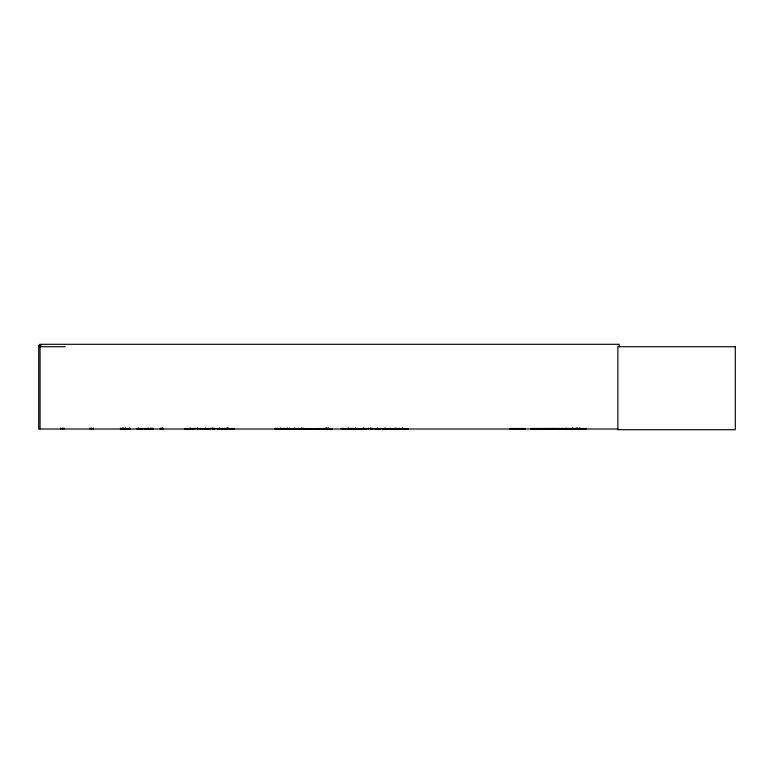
<?xml version="1.0" encoding="UTF-8"?>
<svg xmlns="http://www.w3.org/2000/svg" width="774" height="774" viewBox="0 0 774 774"><rect width="100%" height="100%" fill="white"/><g stroke="black" fill="none" stroke-linecap="round" stroke-linejoin="round"><path stroke-width="1.16" d="M221.896 428.922L221.906 428.322M319.904 428.98L319.904 428.322M120.58 428.902L120.618 428.322M566.026 428.922L566.055 428.322L566.278 428.835M577.036 429.009L577.143 428.148M545.989 428.98L546.105 428.457L546.541 428.96M547.392 428.709L547.702 428.709M547.808 428.989L547.682 428.457L547.586 428.999M578.546 428.98L578.671 428.457L579.107 428.96M579.813 428.98L580.248 428.457L530.49 428.467M580.248 428.457L579.949 428.709M274.857 429.009L332.356 428.98L332.356 428.322M297.884 428.922L297.826 428.322M298.242 428.902L298.319 428.322M399.016 428.922L398.958 428.322M399.374 428.902L399.452 428.322M184.647 429.009L192.9 428.922M343.105 428.902L343.192 428.322M350.912 428.922L350.98 428.38M366.073 428.922L366.141 428.38M161.118 428.98L161.805 428.835L161.689 427.974M120.396 428.922L130.4 428.922M289.157 428.922L289.215 428.38M208.061 428.922L194.913 428.38M214.437 428.922L214.504 428.38L214.562 429.009M380.295 428.922L368.085 428.38M41.119 345.165L38.7 345.165L38.7 429.009L618.02 429.009M38.7 346.723L65.248 346.723M509.911 428.467L525.411 428.467M562.475 428.641L539.971 428.989M302.992 428.748L327.886 428.748M509.882 428.67L525.44 428.67M530.461 428.69L580.268 428.709M142.619 428.98L137.221 428.922M153.204 428.98L144.438 429.009M210.073 428.38L234.358 428.98L234.348 428.322M350.98 428.835L342.669 428.941L342.621 428.38M352.857 429.009L352.857 428.322L352.925 428.835L366.141 428.835M382.24 429.009L382.24 428.322L382.298 428.835L408.44 428.922M509.902 428.96L525.43 428.96M530.471 428.96L585.957 428.922L585.957 428.322M228.707 428.922L228.62 428.38L228.456 429.009M142.145 428.922L142.068 428.38M232.21 428.922L232.142 428.38M224.363 428.922L224.296 428.38M293.046 428.922L292.988 428.38M284.319 428.922L284.368 428.322M583.161 428.902L583.103 428.322M619.229 346.723L619.229 344.295L40.064 344.295L40.064 429.009M579.949 428.148L579.949 429.009M579.513 428.148L579.513 429.009M577.356 428.322L577.356 429.009M576.756 428.148L576.756 429.009M573.505 428.322L573.505 429.009M572.673 428.148L572.673 429.009M572.286 428.148L572.286 429.009M572.063 428.322L572.063 429.009M566.316 428.322L566.316 429.009M562.456 428.351L562.475 428.989M553.604 428.322L553.604 429.009M408.004 428.322L408.004 429.009M402.693 428.148L402.693 429.009M402.374 428.148L402.374 429.009M396.036 428.148L396.036 429.009M395.727 428.148L395.727 429.009M390.406 428.322L390.406 429.009M390.086 428.322L390.086 429.009M385.22 428.148L385.22 429.009M384.949 428.148L384.949 429.009M380.421 428.322L380.421 429.009M377.712 428.148L377.712 429.009M377.441 428.148L377.441 429.009M375.864 428.322L375.864 429.009M372.575 428.322L372.575 429.009M370.998 428.148L370.998 429.009M370.727 428.148L370.727 429.009M368.018 428.322L368.018 429.009M366.208 428.322L366.208 429.009M363.49 428.148L363.49 429.009M363.219 428.148L363.219 429.009M360.703 428.322L360.703 429.009M358.352 428.322L358.352 429.009M355.837 428.148L355.837 429.009M355.566 428.148L355.566 429.009M351.048 428.322L351.048 429.009M348.329 428.148L348.329 429.009M348.058 428.148L348.058 429.009M342.456 428.322L342.534 429.009M341.111 428.148L341.111 429.009M328.466 427.974L328.466 429.009M327.886 427.974L327.886 429.009M326.676 427.974L326.676 429.009M326.338 428.148L326.357 429.009M325.864 427.974L325.922 429.009M306.872 428.322L306.872 429.009M302.992 427.974L302.992 429.009M301.55 428.148L301.55 429.009M301.241 428.148L301.241 429.009M294.904 428.148L294.904 429.009M294.584 428.148L294.584 429.009M292.92 428.322L292.92 429.009M289.273 428.322L289.273 429.009M287.609 428.148L287.609 429.009M287.299 428.148L287.299 429.009M283.942 428.38L283.894 428.98L283.884 428.322M280.962 428.148L280.962 429.009M280.643 428.148L280.643 429.009M277.227 428.148L277.227 429.009M275.331 428.322L275.331 429.009M232.074 428.322L232.074 429.009M228.33 428.148L228.349 429.009M227.904 428.148L227.914 429.009M227.217 428.148L227.217 429.009M227.111 428.148L227.111 429.009M226.946 428.148L226.946 429.009M224.228 428.322L224.228 429.009M222.419 428.322L222.419 429.009M219.7 428.148L219.7 429.009M219.429 428.148L219.429 429.009M217.852 428.322L217.852 429.009M212.995 428.148L212.995 429.009M212.724 428.148L212.724 429.009M210.006 428.322L210.006 429.009M208.196 428.322L208.196 429.009M205.478 428.148L205.478 429.009M205.207 428.148L205.207 429.009M202.691 428.322L202.691 429.009M200.35 428.322L200.35 429.009M197.834 428.148L197.834 429.009M197.564 428.148L197.564 429.009M194.845 428.322L194.845 429.009M193.036 428.322L193.036 429.009M190.317 428.148L190.317 429.009M190.046 428.148L190.046 429.009M185.189 428.322L185.189 429.009M163.227 428.148L163.227 429.009M162.501 427.974L162.501 429.009M162.453 427.974L162.453 429.009M161.882 428.322L161.882 429.009M160.083 427.974L160.083 429.009M152.014 427.974L152.014 429.009M150.301 427.974L150.301 429.009M148.231 428.148L148.231 429.009M147.921 428.148L147.921 429.009M144.187 428.322L144.187 429.009M141.99 428.322L141.99 429.009M138.343 428.148L138.343 429.009M138.169 428.148L138.169 429.009M137.066 428.322L137.066 429.009M130.554 428.322L130.554 429.009M129.452 428.148L129.452 429.009L129.277 428.148M125.659 428.148L125.63 429.009M125.552 428.38L125.475 428.922L125.349 428.148M123.376 427.974L123.376 429.009M122.669 427.974L122.669 429.009M120.957 427.974L120.957 429.009M93.335 427.974L93.335 429.009M91.622 427.974L91.622 429.009M89.91 427.974L89.91 429.009M63.99 427.974L63.99 429.009M62.278 427.974L62.278 429.009M60.575 427.974L60.575 429.009M735.3 346.723L617.865 346.723L617.865 429.705L735.3 429.705L735.3 346.723M153.02 428.922L152.991 428.38L152.962 429.009M275.883 429.009L275.883 428.322L275.805 429.009"/></g></svg>
